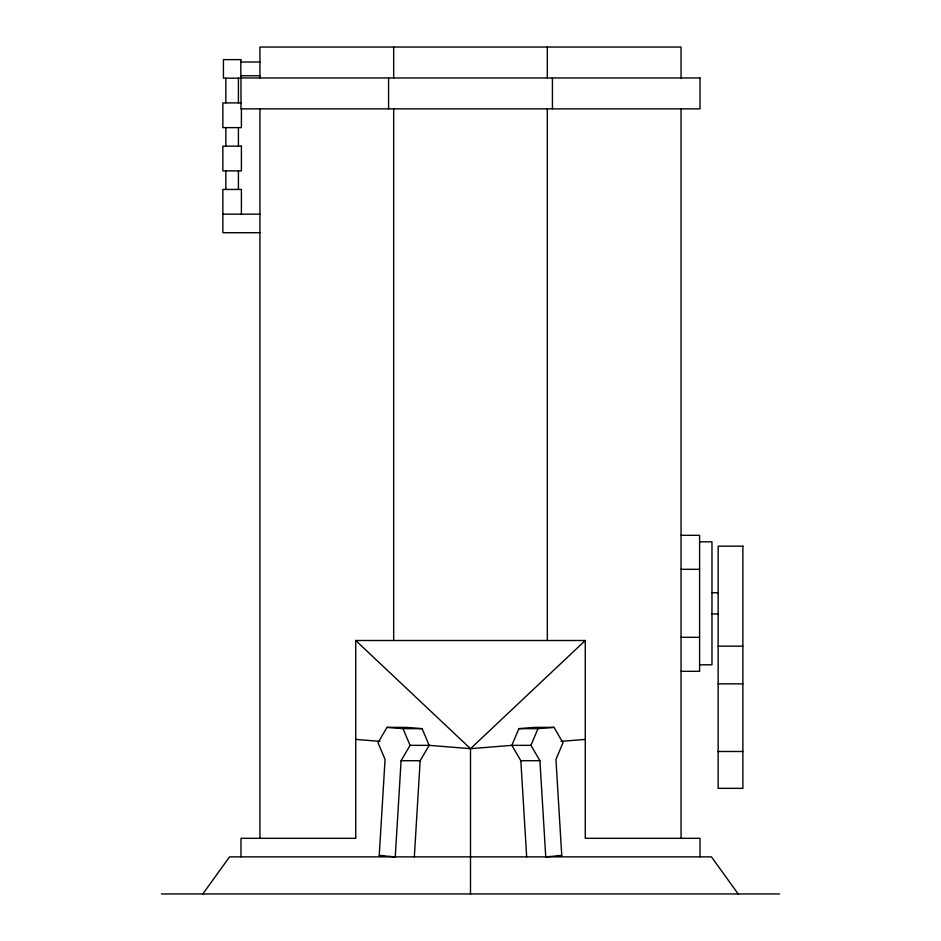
<?xml version="1.0" encoding="UTF-8"?>
<svg xmlns="http://www.w3.org/2000/svg" width="941" height="941" viewBox="0 0 941 941"><rect width="100%" height="100%" fill="white"/><g stroke="black" fill="none" stroke-linecap="round" stroke-linejoin="round"><path stroke-width="1.41" d="M386.998 727.369L403.019 728.663L410.064 745.343L401.078 760.716L395.255 856.863L379.235 855.569L385.057 759.422L378.023 742.743L386.998 727.369L406.077 727.369L422.097 728.663L429.143 745.343L420.156 760.716L414.334 856.863M554.002 727.369L537.981 728.663L530.936 745.343L539.922 760.716L545.745 856.863L561.765 855.569L555.943 759.422L562.977 742.743L554.002 727.369L534.923 727.369L518.903 728.663L511.857 745.343L520.844 760.716L526.666 856.863M202.821 893.95L229.557 856.863L711.443 856.863L738.179 893.95M470.5 893.95L470.5 748.683L585.267 640.503L585.267 838.313L700.022 838.313L700.022 856.863M410.064 745.343L429.143 745.343L470.5 748.683L511.857 745.343L530.936 745.343M561.012 741.367L585.267 739.403M240.825 62.035L259.939 62.035M240.825 75.762L259.939 75.762M241.402 102.898L222.852 102.898L222.852 127.623L241.402 127.623L241.402 108.709M222.852 214.172L259.939 214.172M259.939 232.709L222.852 232.709L222.852 189.435L241.402 189.435L241.402 214.172M681.061 535.311L699.598 535.311L699.598 671.309L681.061 671.309M699.598 541.816L711.972 541.816L711.972 664.805L699.598 664.805M681.061 569.305L699.598 569.305M711.972 592.712L718.148 592.712M711.972 613.908L718.148 613.908M681.061 637.304L699.598 637.304M240.978 856.863L240.978 838.313L355.733 838.313L355.733 640.503L585.267 640.503M718.148 646.161L742.872 646.161M718.148 683.848L742.872 683.848M403.019 728.663L422.097 728.663M518.903 728.663L537.981 728.663M718.148 751.483L742.872 751.483M401.078 760.716L420.156 760.716M520.844 760.716L539.922 760.716M379.235 855.569L383.634 855.569M557.366 855.569L561.765 855.569M161.417 893.95L779.583 893.95M355.733 739.403L379.988 741.367M355.733 640.503L470.5 748.683M681.061 77.962L681.061 47.05L259.939 47.05L259.939 77.962M681.061 108.862L681.061 838.313M552.414 77.962L552.414 108.862M547.321 47.05L547.321 77.962M547.321 108.862L547.321 640.503M393.679 47.05L393.679 77.962M393.679 108.862L393.679 640.503M388.586 77.962L388.586 108.862M259.939 108.862L259.939 838.313M238.414 78.162L238.414 102.898M238.414 127.623L238.414 146.161M238.414 170.897L238.414 189.435M225.84 78.162L225.84 102.898M225.84 127.623L225.84 146.161M225.84 170.897L225.84 189.435M240.825 59.624L223.429 59.624L223.429 78.162L240.825 78.162L240.825 59.624M700.022 77.962L240.978 77.962L240.978 108.862L700.022 108.862L700.022 77.962M241.402 146.161L222.852 146.161L222.852 170.897L241.402 170.897L241.402 146.161M742.872 546.168L718.148 546.168L718.148 788.346L742.872 788.346L742.872 546.168"/></g></svg>
